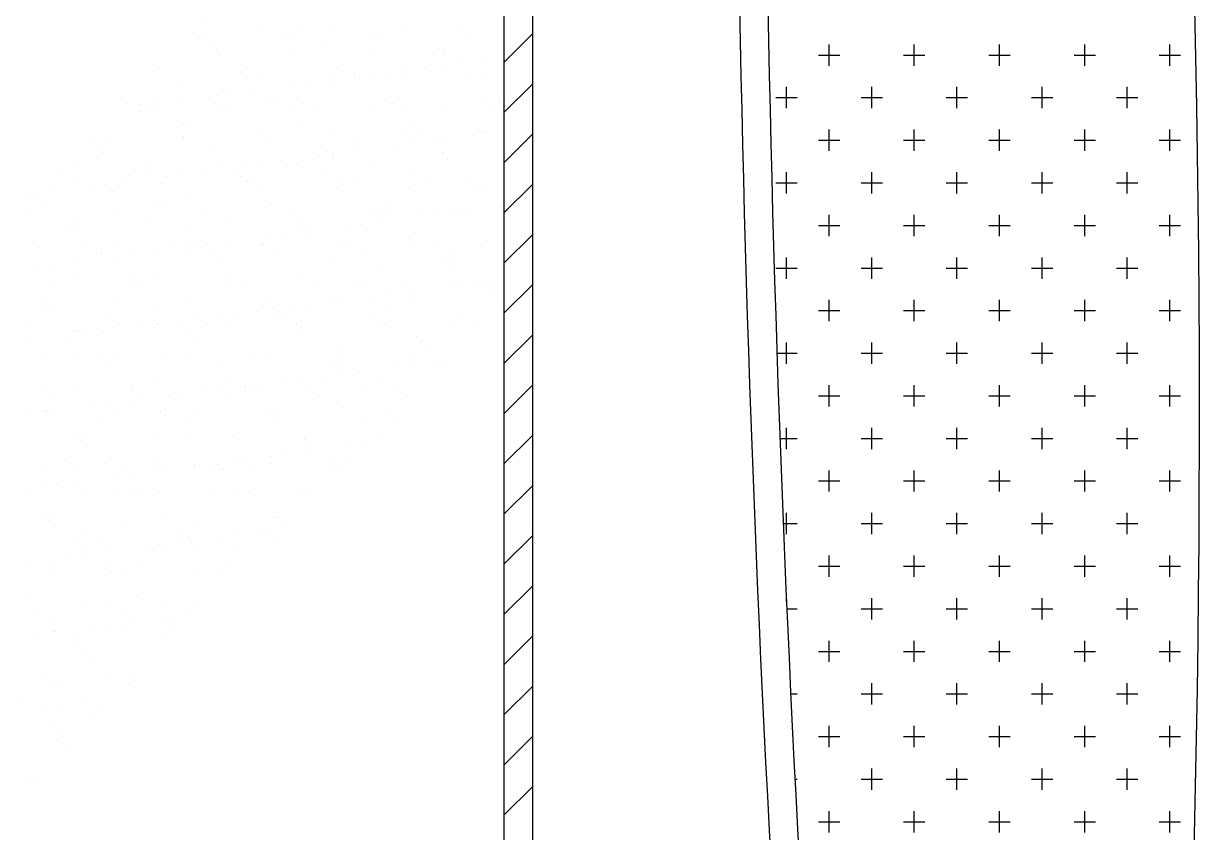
# Model space of a CAD drawing. Header units: inches. Extents: x 11.8 to 54.3, y 10.8 to 35.6.
# Drawn here: x 27.7534 to 28.0329, y 26.8785 to 27.0708 of the extents above; entities that cross this region are included whole.
import ezdxf

# ---------------------------------------------------------------- set-up
doc = ezdxf.new("R2010")
doc.units = ezdxf.units.IN
doc.header["$MEASUREMENT"] = 0
doc.layers.add('02', color=2, linetype='Continuous')

msp = doc.modelspace()

# ---------------------------------------------------------------- linework, layer by layer
at = {"layer": '02'}
for p, q in [((27.87431, 27.21384), (27.87431, 26.64279)), ((27.86756, 27.20979), (27.86756, 26.64684)), ((27.79355, 27.0687), (27.79355, 27.0687)), ((27.79655, 27.07071), (27.79655, 27.07071)), ((27.80874, 27.0704), (27.80874, 27.0704)), ((27.81457, 27.06874), (27.81457, 27.06874)), ((27.81944, 27.07053), (27.81944, 27.07053)), ((27.8264, 27.07063), (27.8264, 27.07063)), ((27.83559, 27.06878), (27.83559, 27.06878)), ((27.84367, 27.07054), (27.84367, 27.07054)), ((27.85661, 27.06881), (27.85661, 27.06881)), ((27.7964, 27.06689), (27.7964, 27.06689)), ((27.81742, 27.06692), (27.81742, 27.06692)), ((27.83844, 27.06696), (27.83844, 27.06696)), ((27.85946, 27.067), (27.85946, 27.067)), ((27.86756, 27.06157), (27.87431, 27.06832)), ((27.7979, 27.06575), (27.7979, 27.06575)), ((27.79914, 27.06461), (27.79914, 27.06461)), ((27.80003, 27.06372), (27.80003, 27.06372)), ((27.8173, 27.06364), (27.8173, 27.06364)), ((27.82531, 27.06515), (27.82531, 27.06515)), ((27.83553, 27.0643), (27.83553, 27.0643)), ((27.85232, 27.06492), (27.85232, 27.06492)), ((27.8532, 27.06452), (27.8532, 27.06452)), ((27.85356, 27.06378), (27.85356, 27.06378)), ((27.94232, 27.0633), (27.94738, 27.0633)), ((27.94485, 27.06077), (27.94485, 27.06583)), ((27.96257, 27.0633), (27.96763, 27.0633)), ((27.9651, 27.06077), (27.9651, 27.06583)), ((27.98282, 27.0633), (27.98788, 27.0633)), ((27.98535, 27.06077), (27.98535, 27.06583)), ((28.00307, 27.0633), (28.00813, 27.0633)), ((28.0056, 27.06077), (28.0056, 27.06583)), ((28.02332, 27.0633), (28.02838, 27.0633)), ((28.02585, 27.06077), (28.02585, 27.06583)), ((27.78562, 27.06032), (27.78562, 27.06032)), ((27.80664, 27.06036), (27.80664, 27.06036)), ((27.82766, 27.0604), (27.82766, 27.0604)), ((27.84868, 27.06043), (27.84868, 27.06043)), ((27.85376, 27.06076), (27.85376, 27.06076)), ((27.85728, 27.06123), (27.85728, 27.06123)), ((27.86277, 27.06195), (27.86277, 27.06195)), ((27.80502, 27.05923), (27.80502, 27.05923)), ((27.82683, 27.05762), (27.82683, 27.05762)), ((27.83203, 27.05899), (27.83203, 27.05899)), ((27.83327, 27.05785), (27.83327, 27.05785)), ((27.83559, 27.05837), (27.83559, 27.05837)), ((27.83911, 27.05884), (27.83911, 27.05884)), ((27.8441, 27.05754), (27.8441, 27.05754)), ((27.8446, 27.05956), (27.8446, 27.05956)), ((27.85943, 27.0584), (27.85943, 27.0584)), ((27.86233, 27.05819), (27.86233, 27.05819)), ((27.79093, 27.05674), (27.79093, 27.05674)), ((27.80826, 27.05477), (27.80826, 27.05477)), ((27.80916, 27.05739), (27.80916, 27.05739)), ((27.81743, 27.05598), (27.81743, 27.05598)), ((27.82094, 27.05644), (27.82094, 27.05644)), ((27.82643, 27.05717), (27.82643, 27.05717)), ((27.86756, 27.04964), (27.87431, 27.05639)), ((27.93473, 27.05064), (27.93473, 27.05571)), ((27.95498, 27.05064), (27.95498, 27.05571)), ((27.97523, 27.05064), (27.97523, 27.05571)), ((27.99548, 27.05064), (27.99548, 27.05571)), ((28.01573, 27.05064), (28.01573, 27.05571)), ((27.78473, 27.0533), (27.78473, 27.0533)), ((27.79009, 27.05238), (27.79009, 27.05238)), ((27.79926, 27.05359), (27.79926, 27.05359)), ((27.80277, 27.05405), (27.80277, 27.05405)), ((27.81174, 27.05307), (27.81174, 27.05307)), ((27.81298, 27.05193), (27.81298, 27.05193)), ((27.83914, 27.05247), (27.83914, 27.05247)), ((27.84104, 27.05187), (27.84104, 27.05187)), ((27.86206, 27.05191), (27.86206, 27.05191)), ((27.86615, 27.05224), (27.86615, 27.05224)), ((27.9322, 27.05318), (27.93726, 27.05318)), ((27.95245, 27.05318), (27.95751, 27.05318)), ((27.9727, 27.05318), (27.97776, 27.05318)), ((27.99295, 27.05318), (27.99801, 27.05318)), ((28.0132, 27.05318), (28.01826, 27.05318)), ((27.77798, 27.05176), (27.77798, 27.05176)), ((27.78083, 27.04995), (27.78083, 27.04995)), ((27.78109, 27.0512), (27.78109, 27.0512)), ((27.78279, 27.05049), (27.78279, 27.05049)), ((27.7846, 27.05166), (27.7846, 27.05166)), ((27.799, 27.0518), (27.799, 27.0518)), ((27.80046, 27.05072), (27.80046, 27.05072)), ((27.80185, 27.04998), (27.80185, 27.04998)), ((27.81773, 27.05063), (27.81773, 27.05063)), ((27.82002, 27.05184), (27.82002, 27.05184)), ((27.82287, 27.05002), (27.82287, 27.05002)), ((27.83596, 27.05129), (27.83596, 27.05129)), ((27.84389, 27.05006), (27.84389, 27.05006)), ((27.85363, 27.05152), (27.85363, 27.05152)), ((27.86491, 27.0501), (27.86491, 27.0501)), ((27.8674, 27.0511), (27.8674, 27.0511)), ((27.79144, 27.04715), (27.79144, 27.04715)), ((27.81885, 27.04655), (27.81885, 27.04655)), ((27.84586, 27.04632), (27.84586, 27.04632)), ((27.77409, 27.04381), (27.77409, 27.04381)), ((27.79136, 27.04373), (27.79136, 27.04373)), ((27.79269, 27.04601), (27.79269, 27.04601)), ((27.80959, 27.04439), (27.80959, 27.04439)), ((27.82726, 27.04461), (27.82726, 27.04461)), ((27.83311, 27.04349), (27.83311, 27.04349)), ((27.84452, 27.04453), (27.84452, 27.04453)), ((27.84711, 27.04518), (27.84711, 27.04518)), ((27.85413, 27.04353), (27.85413, 27.04353)), ((27.85999, 27.04411), (27.85999, 27.04411)), ((27.86275, 27.04519), (27.86275, 27.04519)), ((27.8635, 27.04457), (27.8635, 27.04457)), ((27.86756, 27.03771), (27.87431, 27.04446)), ((27.94485, 27.04052), (27.94485, 27.04558)), ((27.9651, 27.04052), (27.9651, 27.04558)), ((27.98535, 27.04052), (27.98535, 27.04558)), ((28.0056, 27.04052), (28.0056, 27.04558)), ((28.02585, 27.04052), (28.02585, 27.04558)), ((27.77005, 27.04338), (27.77005, 27.04338)), ((27.77115, 27.04122), (27.77115, 27.04122)), ((27.79107, 27.04342), (27.79107, 27.04342)), ((27.81209, 27.04346), (27.81209, 27.04346)), ((27.84182, 27.04172), (27.84182, 27.04172)), ((27.84533, 27.04218), (27.84533, 27.04218)), ((27.85082, 27.0429), (27.85082, 27.0429)), ((27.94232, 27.04305), (27.94738, 27.04305)), ((27.96257, 27.04305), (27.96763, 27.04305)), ((27.98282, 27.04305), (27.98788, 27.04305)), ((28.00307, 27.04305), (28.00813, 27.04305)), ((28.02332, 27.04305), (28.02838, 27.04305)), ((27.7724, 27.04008), (27.7724, 27.04008)), ((27.79856, 27.04062), (27.79856, 27.04062)), ((27.81448, 27.03812), (27.81448, 27.03812)), ((27.82365, 27.03932), (27.82365, 27.03932)), ((27.82557, 27.04039), (27.82557, 27.04039)), ((27.82681, 27.03925), (27.82681, 27.03925)), ((27.82716, 27.03979), (27.82716, 27.03979)), ((27.83265, 27.04051), (27.83265, 27.04051)), ((27.83638, 27.03828), (27.83638, 27.03828)), ((27.85298, 27.0398), (27.85298, 27.0398)), ((27.85405, 27.03851), (27.85405, 27.03851)), ((27.76498, 27.03683), (27.76498, 27.03683)), ((27.78322, 27.03749), (27.78322, 27.03749)), ((27.79631, 27.03572), (27.79631, 27.03572)), ((27.80088, 27.03771), (27.80088, 27.03771)), ((27.80548, 27.03693), (27.80548, 27.03693)), ((27.80899, 27.03739), (27.80899, 27.03739)), ((27.81815, 27.03763), (27.81815, 27.03763)), ((27.93473, 27.03039), (27.93473, 27.03546)), ((27.95498, 27.03039), (27.95498, 27.03546)), ((27.97523, 27.03039), (27.97523, 27.03546)), ((27.99548, 27.03039), (27.99548, 27.03546)), ((28.01573, 27.03039), (28.01573, 27.03546)), ((27.76241, 27.03482), (27.76241, 27.03482)), ((27.76526, 27.03301), (27.76526, 27.03301)), ((27.77265, 27.03261), (27.77265, 27.03261)), ((27.77814, 27.03333), (27.77814, 27.03333)), ((27.77827, 27.0347), (27.77827, 27.0347)), ((27.78343, 27.03486), (27.78343, 27.03486)), ((27.78628, 27.03304), (27.78628, 27.03304)), ((27.78731, 27.03454), (27.78731, 27.03454)), ((27.79082, 27.035), (27.79082, 27.035)), ((27.80445, 27.03489), (27.80445, 27.03489)), ((27.80528, 27.03447), (27.80528, 27.03447)), ((27.80652, 27.03333), (27.80652, 27.03333)), ((27.8073, 27.03308), (27.8073, 27.03308)), ((27.82547, 27.03493), (27.82547, 27.03493)), ((27.82832, 27.03312), (27.82832, 27.03312)), ((27.83269, 27.03387), (27.83269, 27.03387)), ((27.84649, 27.03497), (27.84649, 27.03497)), ((27.84934, 27.03316), (27.84934, 27.03316)), ((27.8597, 27.03364), (27.8597, 27.03364)), ((27.86094, 27.0325), (27.86094, 27.0325)), ((27.86751, 27.03501), (27.86751, 27.03501)), ((27.86756, 27.02578), (27.87431, 27.03253)), ((27.9322, 27.03293), (27.93726, 27.03293)), ((27.95245, 27.03293), (27.95751, 27.03293)), ((27.9727, 27.03293), (27.97776, 27.03293)), ((27.99295, 27.03293), (27.99801, 27.03293)), ((28.0132, 27.03293), (28.01826, 27.03293)), ((27.75448, 27.03022), (27.75448, 27.03022)), ((27.75684, 27.03058), (27.75684, 27.03058)), ((27.75997, 27.03094), (27.75997, 27.03094)), ((27.76914, 27.03215), (27.76914, 27.03215)), ((27.77451, 27.03081), (27.77451, 27.03081)), ((27.79178, 27.03072), (27.79178, 27.03072)), ((27.81001, 27.03138), (27.81001, 27.03138)), ((27.82768, 27.03161), (27.82768, 27.03161)), ((27.84495, 27.03152), (27.84495, 27.03152)), ((27.86318, 27.03218), (27.86318, 27.03218)), ((27.75798, 27.02878), (27.75798, 27.02878)), ((27.78499, 27.02854), (27.78499, 27.02854)), ((27.78623, 27.0274), (27.78623, 27.0274)), ((27.8124, 27.02795), (27.8124, 27.02795)), ((27.83941, 27.02771), (27.83941, 27.02771)), ((27.86621, 27.02745), (27.86621, 27.02745)), ((27.86681, 27.02712), (27.86681, 27.02712)), ((27.75448, 27.02644), (27.75448, 27.02644)), ((27.7755, 27.02648), (27.7755, 27.02648)), ((27.78364, 27.02448), (27.78364, 27.02448)), ((27.79652, 27.02652), (27.79652, 27.02652)), ((27.80131, 27.0247), (27.80131, 27.0247)), ((27.81755, 27.02655), (27.81755, 27.02655)), ((27.81858, 27.02462), (27.81858, 27.02462)), ((27.83681, 27.02528), (27.83681, 27.02528)), ((27.83857, 27.02659), (27.83857, 27.02659)), ((27.84065, 27.02657), (27.84065, 27.02657)), ((27.84804, 27.02506), (27.84804, 27.02506)), ((27.85156, 27.02552), (27.85156, 27.02552)), ((27.85448, 27.0255), (27.85448, 27.0255)), ((27.85704, 27.02624), (27.85704, 27.02624)), ((27.85959, 27.02663), (27.85959, 27.02663)), ((27.94485, 27.02027), (27.94485, 27.02533)), ((27.9651, 27.02027), (27.9651, 27.02533)), ((27.98535, 27.02027), (27.98535, 27.02533)), ((28.0056, 27.02027), (28.0056, 27.02533)), ((28.02585, 27.02027), (28.02585, 27.02533)), ((27.7647, 27.02262), (27.7647, 27.02262)), ((27.76541, 27.02382), (27.76541, 27.02382)), ((27.76594, 27.02148), (27.76594, 27.02148)), ((27.7921, 27.02202), (27.7921, 27.02202)), ((27.81911, 27.02179), (27.81911, 27.02179)), ((27.8207, 27.02146), (27.8207, 27.02146)), ((27.82987, 27.02267), (27.82987, 27.02267)), ((27.83339, 27.02313), (27.83339, 27.02313)), ((27.83887, 27.02385), (27.83887, 27.02385)), ((27.84652, 27.02119), (27.84652, 27.02119)), ((27.94232, 27.0228), (27.94738, 27.0228)), ((27.96257, 27.0228), (27.96763, 27.0228)), ((27.98282, 27.0228), (27.98788, 27.0228)), ((28.00307, 27.0228), (28.00813, 27.0228)), ((28.02332, 27.0228), (28.02838, 27.0228)), ((27.79705, 27.01834), (27.79705, 27.01834)), ((27.80253, 27.01907), (27.80253, 27.01907)), ((27.81044, 27.01838), (27.81044, 27.01838)), ((27.8117, 27.02027), (27.8117, 27.02027)), ((27.81522, 27.02074), (27.81522, 27.02074)), ((27.82036, 27.02065), (27.82036, 27.02065)), ((27.82811, 27.0186), (27.82811, 27.0186)), ((27.84537, 27.01852), (27.84537, 27.01852)), ((27.8636, 27.01918), (27.8636, 27.01918)), ((27.86756, 27.01384), (27.87431, 27.02059)), ((27.75727, 27.01758), (27.75727, 27.01758)), ((27.76786, 27.01792), (27.76786, 27.01792)), ((27.77071, 27.0161), (27.77071, 27.0161)), ((27.77181, 27.0161), (27.77181, 27.0161)), ((27.77494, 27.0178), (27.77494, 27.0178)), ((27.77888, 27.01595), (27.77888, 27.01595)), ((27.78436, 27.01667), (27.78436, 27.01667)), ((27.78888, 27.01795), (27.78888, 27.01795)), ((27.79173, 27.01614), (27.79173, 27.01614)), ((27.79221, 27.01772), (27.79221, 27.01772)), ((27.79353, 27.01788), (27.79353, 27.01788)), ((27.79882, 27.01587), (27.79882, 27.01587)), ((27.8099, 27.01799), (27.8099, 27.01799)), ((27.81275, 27.01618), (27.81275, 27.01618)), ((27.83092, 27.01803), (27.83092, 27.01803)), ((27.83377, 27.01622), (27.83377, 27.01622)), ((27.85194, 27.01807), (27.85194, 27.01807)), ((27.85479, 27.01626), (27.85479, 27.01626)), ((27.75719, 27.0131), (27.75719, 27.0131)), ((27.76071, 27.01356), (27.76071, 27.01356)), ((27.7662, 27.01428), (27.7662, 27.01428)), ((27.77536, 27.01549), (27.77536, 27.01549)), ((27.80007, 27.01473), (27.80007, 27.01473)), ((27.82623, 27.01527), (27.82623, 27.01527)), ((27.85324, 27.01504), (27.85324, 27.01504)), ((27.85448, 27.0139), (27.85448, 27.0139)), ((27.93473, 27.01014), (27.93473, 27.01521)), ((27.95498, 27.01014), (27.95498, 27.01521)), ((27.97523, 27.01014), (27.97523, 27.01521)), ((27.99548, 27.01014), (27.99548, 27.01521)), ((28.01573, 27.01014), (28.01573, 27.01521)), ((27.76584, 27.01082), (27.76584, 27.01082)), ((27.77853, 27.00994), (27.77853, 27.00994)), ((27.78407, 27.01147), (27.78407, 27.01147)), ((27.80173, 27.0117), (27.80173, 27.0117)), ((27.819, 27.01162), (27.819, 27.01162)), ((27.83723, 27.01227), (27.83723, 27.01227)), ((27.8549, 27.0125), (27.8549, 27.0125)), ((27.9322, 27.01268), (27.93726, 27.01268)), ((27.95245, 27.01268), (27.95751, 27.01268)), ((27.9727, 27.01268), (27.97776, 27.01268)), ((27.99295, 27.01268), (27.99801, 27.01268)), ((28.0132, 27.01268), (28.01826, 27.01268)), ((27.75994, 27.00954), (27.75994, 27.00954)), ((27.77978, 27.0088), (27.77978, 27.0088)), ((27.78096, 27.00957), (27.78096, 27.00957)), ((27.80198, 27.00961), (27.80198, 27.00961)), ((27.80594, 27.00935), (27.80594, 27.00935)), ((27.823, 27.00965), (27.823, 27.00965)), ((27.83295, 27.00911), (27.83295, 27.00911)), ((27.83419, 27.00797), (27.83419, 27.00797)), ((27.84402, 27.00969), (27.84402, 27.00969)), ((27.8451, 27.00719), (27.8451, 27.00719)), ((27.85427, 27.0084), (27.85427, 27.0084)), ((27.85778, 27.00886), (27.85778, 27.00886)), ((27.86036, 27.00852), (27.86036, 27.00852)), ((27.86327, 27.00959), (27.86327, 27.00959)), ((27.86504, 27.00973), (27.86504, 27.00973)), ((27.86756, 27.00191), (27.87431, 27.00866)), ((27.7577, 27.00457), (27.7577, 27.00457)), ((27.77536, 27.0048), (27.77536, 27.0048)), ((27.79263, 27.00471), (27.79263, 27.00471)), ((27.81086, 27.00537), (27.81086, 27.00537)), ((27.82693, 27.0048), (27.82693, 27.0048)), ((27.82853, 27.00559), (27.82853, 27.00559)), ((27.8361, 27.00601), (27.8361, 27.00601)), ((27.83961, 27.00647), (27.83961, 27.00647)), ((27.8458, 27.00551), (27.8458, 27.00551)), ((27.86403, 27.00617), (27.86403, 27.00617)), ((27.94485, 27.00002), (27.94485, 27.00508)), ((27.9651, 27.00002), (27.9651, 27.00508)), ((27.98535, 27.00002), (27.98535, 27.00508)), ((28.0056, 27.00002), (28.0056, 27.00508)), ((28.02585, 27.00002), (28.02585, 27.00508)), ((27.75824, 27.00402), (27.75824, 27.00402)), ((27.75948, 27.00288), (27.75948, 27.00288)), ((27.78565, 27.00342), (27.78565, 27.00342)), ((27.80327, 27.00169), (27.80327, 27.00169)), ((27.80876, 27.00241), (27.80876, 27.00241)), ((27.81266, 27.00319), (27.81266, 27.00319)), ((27.8139, 27.00205), (27.8139, 27.00205)), ((27.81793, 27.00362), (27.81793, 27.00362)), ((27.82144, 27.00408), (27.82144, 27.00408)), ((27.84007, 27.00259), (27.84007, 27.00259)), ((27.86708, 27.00236), (27.86708, 27.00236)), ((27.94232, 27.00255), (27.94738, 27.00255)), ((27.96257, 27.00255), (27.96763, 27.00255)), ((27.98282, 27.00255), (27.98788, 27.00255)), ((28.00307, 27.00255), (28.00813, 27.00255)), ((28.02332, 27.00255), (28.02838, 27.00255)), ((27.75514, 26.99916), (27.75514, 26.99916)), ((27.77331, 27.00101), (27.77331, 27.00101)), ((27.77616, 26.9992), (27.77616, 26.9992)), ((27.78159, 26.99883), (27.78159, 26.99883)), ((27.7851, 26.99929), (27.7851, 26.99929)), ((27.79059, 27.00002), (27.79059, 27.00002)), ((27.79433, 27.00105), (27.79433, 27.00105)), ((27.79718, 26.99924), (27.79718, 26.99924)), ((27.79976, 27.00122), (27.79976, 27.00122)), ((27.81535, 27.00109), (27.81535, 27.00109)), ((27.8182, 26.99928), (27.8182, 26.99928)), ((27.83638, 27.00113), (27.83638, 27.00113)), ((27.83766, 26.99927), (27.83766, 26.99927)), ((27.83922, 26.99931), (27.83922, 26.99931)), ((27.85533, 26.99949), (27.85533, 26.99949)), ((27.8574, 27.00117), (27.8574, 27.00117)), ((27.86024, 26.99935), (27.86024, 26.99935)), ((27.76342, 26.99644), (27.76342, 26.99644)), ((27.76536, 26.9975), (27.76536, 26.9975)), ((27.76626, 26.99781), (27.76626, 26.99781)), ((27.76693, 26.9969), (27.76693, 26.9969)), ((27.77242, 26.99762), (27.77242, 26.99762)), ((27.78449, 26.99847), (27.78449, 26.99847)), ((27.79237, 26.99726), (27.79237, 26.99726)), ((27.79361, 26.99612), (27.79361, 26.99612)), ((27.80216, 26.99869), (27.80216, 26.99869)), ((27.81943, 26.99861), (27.81943, 26.99861)), ((27.81977, 26.99667), (27.81977, 26.99667)), ((27.84678, 26.99644), (27.84678, 26.99644)), ((27.86756, 26.98998), (27.87431, 26.99673)), ((27.75425, 26.99523), (27.75425, 26.99523)), ((27.84803, 26.9953), (27.84803, 26.9953)), ((27.93473, 26.98989), (27.93473, 26.99496)), ((27.95498, 26.98989), (27.95498, 26.99496)), ((27.97523, 26.98989), (27.97523, 26.99496)), ((27.99548, 26.98989), (27.99548, 26.99496)), ((28.01573, 26.98989), (28.01573, 26.99496)), ((27.75812, 26.99156), (27.75812, 26.99156)), ((27.76539, 26.99263), (27.76539, 26.99263)), ((27.77207, 26.99134), (27.77207, 26.99134)), ((27.77579, 26.99179), (27.77579, 26.99179)), ((27.78641, 26.99267), (27.78641, 26.99267)), ((27.79306, 26.99171), (27.79306, 26.99171)), ((27.79948, 26.99074), (27.79948, 26.99074)), ((27.80743, 26.99271), (27.80743, 26.99271)), ((27.81129, 26.99236), (27.81129, 26.99236)), ((27.82649, 26.99051), (27.82649, 26.99051)), ((27.82845, 26.99275), (27.82845, 26.99275)), ((27.82896, 26.99259), (27.82896, 26.99259)), ((27.84622, 26.99251), (27.84622, 26.99251)), ((27.84947, 26.99279), (27.84947, 26.99279)), ((27.85132, 26.99054), (27.85132, 26.99054)), ((27.93245, 26.99243), (27.93726, 26.99243)), ((27.95245, 26.99243), (27.95751, 26.99243)), ((27.9727, 26.99243), (27.97776, 26.99243)), ((27.99295, 26.99243), (27.99801, 26.99243)), ((28.0132, 26.99243), (28.01826, 26.99243)), ((27.77332, 26.9902), (27.77332, 26.9902)), ((27.82774, 26.98937), (27.82774, 26.98937)), ((27.83315, 26.98814), (27.83315, 26.98814)), ((27.84232, 26.98935), (27.84232, 26.98935)), ((27.84583, 26.98981), (27.84583, 26.98981)), ((27.8539, 26.98991), (27.8539, 26.98991)), ((27.76669, 26.9848), (27.76669, 26.9848)), ((27.77919, 26.98482), (27.77919, 26.98482)), ((27.78492, 26.98546), (27.78492, 26.98546)), ((27.80259, 26.98569), (27.80259, 26.98569)), ((27.80949, 26.98503), (27.80949, 26.98503)), ((27.81498, 26.98575), (27.81498, 26.98575)), ((27.81985, 26.9856), (27.81985, 26.9856)), ((27.82415, 26.98696), (27.82415, 26.98696)), ((27.82766, 26.98742), (27.82766, 26.98742)), ((27.83808, 26.98626), (27.83808, 26.98626)), ((27.86756, 26.97805), (27.87431, 26.9848)), ((27.94485, 26.97977), (27.94485, 26.98483)), ((27.9651, 26.97977), (27.9651, 26.98483)), ((27.98535, 26.97977), (27.98535, 26.98483)), ((28.0056, 26.97977), (28.0056, 26.98483)), ((28.02585, 26.97977), (28.02585, 26.98483)), ((27.75774, 26.98407), (27.75774, 26.98407)), ((27.76059, 26.98226), (27.76059, 26.98226)), ((27.77877, 26.98411), (27.77877, 26.98411)), ((27.78161, 26.9823), (27.78161, 26.9823)), ((27.78781, 26.98217), (27.78781, 26.98217)), ((27.79132, 26.98264), (27.79132, 26.98264)), ((27.79681, 26.98336), (27.79681, 26.98336)), ((27.79979, 26.98415), (27.79979, 26.98415)), ((27.80263, 26.98234), (27.80263, 26.98234)), ((27.80598, 26.98457), (27.80598, 26.98457)), ((27.8062, 26.98459), (27.8062, 26.98459)), ((27.80745, 26.98345), (27.80745, 26.98345)), ((27.82081, 26.98419), (27.82081, 26.98419)), ((27.82365, 26.98237), (27.82365, 26.98237)), ((27.83361, 26.98399), (27.83361, 26.98399)), ((27.84183, 26.98422), (27.84183, 26.98422)), ((27.84467, 26.98241), (27.84467, 26.98241)), ((27.94232, 26.9823), (27.94738, 26.9823)), ((27.96257, 26.9823), (27.96763, 26.9823)), ((27.98282, 26.9823), (27.98788, 26.9823)), ((28.00307, 26.9823), (28.00813, 26.9823)), ((28.02332, 26.9823), (28.02838, 26.9823)), ((27.76964, 26.97978), (27.76964, 26.97978)), ((27.77315, 26.98025), (27.77315, 26.98025)), ((27.77864, 26.98097), (27.77864, 26.98097)), ((27.81171, 26.97936), (27.81171, 26.97936)), ((27.82938, 26.97958), (27.82938, 26.97958)), ((27.75499, 26.97785), (27.75499, 26.97785)), ((27.75855, 26.97856), (27.75855, 26.97856)), ((27.7589, 26.97889), (27.7589, 26.97889)), ((27.76047, 26.97858), (27.76047, 26.97858)), ((27.77621, 26.97878), (27.77621, 26.97878)), ((27.78591, 26.97866), (27.78591, 26.97866)), ((27.78715, 26.97752), (27.78715, 26.97752)), ((27.79348, 26.9787), (27.79348, 26.9787)), ((27.81332, 26.97807), (27.81332, 26.97807)), ((27.84033, 26.97783), (27.84033, 26.97783)), ((27.84157, 26.97669), (27.84157, 26.97669)), ((27.77084, 26.97573), (27.77084, 26.97573)), ((27.79186, 26.97577), (27.79186, 26.97577)), ((27.81288, 26.97581), (27.81288, 26.97581)), ((27.8339, 26.97585), (27.8339, 26.97585)), ((27.93473, 26.96964), (27.93473, 26.97471)), ((27.95498, 26.96964), (27.95498, 26.97471)), ((27.97523, 26.96964), (27.97523, 26.97471)), ((27.99548, 26.96964), (27.99548, 26.97471)), ((28.01573, 26.96964), (28.01573, 26.97471)), ((27.76562, 26.97274), (27.76562, 26.97274)), ((27.76686, 26.9716), (27.76686, 26.9716)), ((27.76711, 26.9718), (27.76711, 26.9718)), ((27.78534, 26.97245), (27.78534, 26.97245)), ((27.79303, 26.97214), (27.79303, 26.97214)), ((27.80301, 26.97268), (27.80301, 26.97268)), ((27.82004, 26.97191), (27.82004, 26.97191)), ((27.82028, 26.9726), (27.82028, 26.9726)), ((27.83851, 26.97325), (27.83851, 26.97325)), ((27.86756, 26.96611), (27.87431, 26.97286)), ((27.93316, 26.97218), (27.93726, 26.97218)), ((27.95245, 26.97218), (27.95751, 26.97218)), ((27.9727, 26.97218), (27.97776, 26.97218)), ((27.99295, 26.97218), (27.99801, 26.97218)), ((28.0132, 26.97218), (28.01826, 26.97218)), ((27.81572, 26.96837), (27.81572, 26.96837)), ((27.8212, 26.96909), (27.8212, 26.96909)), ((27.82128, 26.97077), (27.82128, 26.97077)), ((27.83037, 26.9703), (27.83037, 26.9703)), ((27.83389, 26.97076), (27.83389, 26.97076)), ((27.75897, 26.96555), (27.75897, 26.96555)), ((27.7632, 26.96717), (27.7632, 26.96717)), ((27.76604, 26.96536), (27.76604, 26.96536)), ((27.77273, 26.96622), (27.77273, 26.96622)), ((27.77664, 26.96578), (27.77664, 26.96578)), ((27.78422, 26.96721), (27.78422, 26.96721)), ((27.78706, 26.96539), (27.78706, 26.96539)), ((27.79391, 26.96569), (27.79391, 26.96569)), ((27.79403, 26.96552), (27.79403, 26.96552)), ((27.79755, 26.96598), (27.79755, 26.96598)), ((27.79974, 26.96599), (27.79974, 26.96599)), ((27.80304, 26.9667), (27.80304, 26.9667)), ((27.80524, 26.96725), (27.80524, 26.96725)), ((27.80808, 26.96543), (27.80808, 26.96543)), ((27.81214, 26.96635), (27.81214, 26.96635)), ((27.8122, 26.96791), (27.8122, 26.96791)), ((27.82626, 26.96728), (27.82626, 26.96728)), ((27.82715, 26.96539), (27.82715, 26.96539)), ((27.8291, 26.96547), (27.8291, 26.96547)), ((27.82981, 26.96658), (27.82981, 26.96658)), ((27.77586, 26.96313), (27.77586, 26.96313)), ((27.77938, 26.96359), (27.77938, 26.96359)), ((27.78487, 26.96431), (27.78487, 26.96431)), ((27.80099, 26.96485), (27.80099, 26.96485)), ((27.94485, 26.95952), (27.94485, 26.96458)), ((27.9651, 26.95952), (27.9651, 26.96458)), ((27.98535, 26.95952), (27.98535, 26.96458)), ((28.0056, 26.95952), (28.0056, 26.96458)), ((28.02585, 26.95952), (28.02585, 26.96458)), ((27.7577, 26.96073), (27.7577, 26.96073)), ((27.76121, 26.9612), (27.76121, 26.9612)), ((27.7667, 26.96192), (27.7667, 26.96192)), ((27.77945, 26.96006), (27.77945, 26.96006)), ((27.80344, 26.95967), (27.80344, 26.95967)), ((27.86756, 26.95418), (27.87431, 26.96093)), ((27.94232, 26.96205), (27.94738, 26.96205)), ((27.96257, 26.96205), (27.96763, 26.96205)), ((27.98282, 26.96205), (27.98788, 26.96205)), ((28.00307, 26.96205), (28.00813, 26.96205)), ((28.02332, 26.96205), (28.02838, 26.96205)), ((27.75527, 26.95879), (27.75527, 26.95879)), ((27.76754, 26.95879), (27.76754, 26.95879)), ((27.77629, 26.95883), (27.77629, 26.95883)), ((27.7807, 26.95892), (27.7807, 26.95892)), ((27.78577, 26.95945), (27.78577, 26.95945)), ((27.79731, 26.95887), (27.79731, 26.95887)), ((27.80686, 26.95946), (27.80686, 26.95946)), ((27.81833, 26.9589), (27.81833, 26.9589)), ((27.8207, 26.95959), (27.8207, 26.95959)), ((27.75916, 26.95414), (27.75916, 26.95414)), ((27.93473, 26.94939), (27.93473, 26.95446)), ((27.95498, 26.94939), (27.95498, 26.95446)), ((27.97523, 26.94939), (27.97523, 26.95446)), ((27.99548, 26.94939), (27.99548, 26.95446)), ((28.01573, 26.94939), (28.01573, 26.95446)), ((27.7594, 26.95255), (27.7594, 26.95255)), ((27.76041, 26.953), (27.76041, 26.953)), ((27.77706, 26.95277), (27.77706, 26.95277)), ((27.78657, 26.95354), (27.78657, 26.95354)), ((27.79433, 26.95269), (27.79433, 26.95269)), ((27.81256, 26.95335), (27.81256, 26.95335)), ((27.81358, 26.95331), (27.81358, 26.95331)), ((27.81482, 26.95217), (27.81482, 26.95217)), ((27.93395, 26.95193), (27.93726, 26.95193)), ((27.95245, 26.95193), (27.95751, 26.95193)), ((27.9727, 26.95193), (27.97776, 26.95193)), ((27.99295, 26.95193), (27.99801, 26.95193)), ((28.0132, 26.95193), (28.01826, 26.95193)), ((27.76865, 26.95027), (27.76865, 26.95027)), ((27.77149, 26.94845), (27.77149, 26.94845)), ((27.78967, 26.9503), (27.78967, 26.9503)), ((27.79251, 26.94849), (27.79251, 26.94849)), ((27.80026, 26.94886), (27.80026, 26.94886)), ((27.80377, 26.94932), (27.80377, 26.94932)), ((27.80926, 26.95004), (27.80926, 26.95004)), ((27.81069, 26.95034), (27.81069, 26.95034)), ((27.81354, 26.94853), (27.81354, 26.94853)), ((27.86756, 26.94225), (27.87431, 26.949)), ((27.76628, 26.94762), (27.76628, 26.94762)), ((27.76796, 26.94579), (27.76796, 26.94579)), ((27.78209, 26.94647), (27.78209, 26.94647)), ((27.7856, 26.94693), (27.7856, 26.94693)), ((27.78619, 26.94644), (27.78619, 26.94644)), ((27.79109, 26.94765), (27.79109, 26.94765)), ((27.79329, 26.94738), (27.79329, 26.94738)), ((27.79453, 26.94624), (27.79453, 26.94624)), ((27.80386, 26.94667), (27.80386, 26.94667)), ((27.75475, 26.94287), (27.75475, 26.94287)), ((27.76392, 26.94408), (27.76392, 26.94408)), ((27.76743, 26.94454), (27.76743, 26.94454)), ((27.77292, 26.94526), (27.77292, 26.94526)), ((27.94485, 26.93927), (27.94485, 26.94433)), ((27.9651, 26.93927), (27.9651, 26.94433)), ((27.98535, 26.93927), (27.98535, 26.94433)), ((28.0056, 26.93927), (28.0056, 26.94433)), ((28.02585, 26.93927), (28.02585, 26.94433)), ((27.76072, 26.94189), (27.76072, 26.94189)), ((27.773, 26.94146), (27.773, 26.94146)), ((27.77424, 26.94032), (27.77424, 26.94032)), ((27.78174, 26.94193), (27.78174, 26.94193)), ((27.8004, 26.94086), (27.8004, 26.94086)), ((27.80276, 26.94196), (27.80276, 26.94196)), ((27.94232, 26.9418), (27.94738, 26.9418)), ((27.96257, 26.9418), (27.96763, 26.9418)), ((27.98282, 26.9418), (27.98788, 26.9418)), ((28.00307, 26.9418), (28.00813, 26.9418)), ((28.02332, 26.9418), (28.02838, 26.9418)), ((27.75982, 26.93954), (27.75982, 26.93954)), ((27.77749, 26.93977), (27.77749, 26.93977)), ((27.79476, 26.93968), (27.79476, 26.93968)), ((27.78011, 26.93494), (27.78011, 26.93494)), ((27.86756, 26.93032), (27.87431, 26.93707)), ((27.75395, 26.93439), (27.75395, 26.93439)), ((27.76839, 26.93278), (27.76839, 26.93278)), ((27.7741, 26.93336), (27.7741, 26.93336)), ((27.78662, 26.93344), (27.78662, 26.93344)), ((27.79512, 26.9334), (27.79512, 26.9334)), ((27.93473, 26.93339), (27.93473, 26.93421)), ((27.9348, 26.93168), (27.93726, 26.93168)), ((27.95245, 26.93168), (27.95751, 26.93168)), ((27.95498, 26.92914), (27.95498, 26.93421)), ((27.9727, 26.93168), (27.97776, 26.93168)), ((27.97523, 26.92914), (27.97523, 26.93421)), ((27.99295, 26.93168), (27.99801, 26.93168)), ((27.99548, 26.92914), (27.99548, 26.93421)), ((28.0132, 26.93168), (28.01826, 26.93168)), ((28.01573, 26.92914), (28.01573, 26.93421)), ((27.75593, 26.93151), (27.75593, 26.93151)), ((27.75982, 26.92901), (27.75982, 26.92901)), ((27.77695, 26.93155), (27.77695, 26.93155)), ((27.78831, 26.92981), (27.78831, 26.92981)), ((27.79183, 26.93027), (27.79183, 26.93027)), ((27.76025, 26.92653), (27.76025, 26.92653)), ((27.76097, 26.92621), (27.76097, 26.92621)), ((27.77014, 26.92742), (27.77014, 26.92742)), ((27.77366, 26.92788), (27.77366, 26.92788)), ((27.77792, 26.92676), (27.77792, 26.92676)), ((27.77914, 26.9286), (27.77914, 26.9286)), ((27.78683, 26.92878), (27.78683, 26.92878)), ((27.78808, 26.92764), (27.78808, 26.92764)), ((27.75549, 26.92549), (27.75549, 26.92549)), ((27.76617, 26.92498), (27.76617, 26.92498)), ((27.78719, 26.92502), (27.78719, 26.92502)), ((27.86756, 26.91838), (27.87431, 26.92513)), ((27.94485, 26.91902), (27.94485, 26.92408)), ((27.9651, 26.91902), (27.9651, 26.92408)), ((27.98535, 26.91902), (27.98535, 26.92408)), ((28.0056, 26.91902), (28.0056, 26.92408)), ((28.02585, 26.91902), (28.02585, 26.92408)), ((27.76654, 26.92286), (27.76654, 26.92286)), ((27.76778, 26.92172), (27.76778, 26.92172)), ((27.94232, 26.92155), (27.94738, 26.92155)), ((27.96257, 26.92155), (27.96763, 26.92155)), ((27.98282, 26.92155), (27.98788, 26.92155)), ((28.00307, 26.92155), (28.00813, 26.92155)), ((28.02332, 26.92155), (28.02838, 26.92155)), ((27.76881, 26.91977), (27.76881, 26.91977)), ((27.75853, 26.91642), (27.75853, 26.91642)), ((27.77366, 26.91634), (27.77366, 26.91634)), ((27.77955, 26.91646), (27.77955, 26.91646)), ((27.76067, 26.91353), (27.76067, 26.91353)), ((27.76138, 26.91461), (27.76138, 26.91461)), ((27.77834, 26.91375), (27.77834, 26.91375)), ((27.86756, 26.90645), (27.87431, 26.9132)), ((27.95498, 26.90889), (27.95498, 26.91396)), ((27.97523, 26.90889), (27.97523, 26.91396)), ((27.99548, 26.90889), (27.99548, 26.91396)), ((28.01573, 26.90889), (28.01573, 26.91396)), ((27.75337, 26.91041), (27.75337, 26.91041)), ((27.7672, 26.90955), (27.7672, 26.90955)), ((27.93573, 26.91143), (27.93726, 26.91143)), ((27.95245, 26.91143), (27.95751, 26.91143)), ((27.9727, 26.91143), (27.97776, 26.91143)), ((27.99295, 26.91143), (27.99801, 26.91143)), ((28.0132, 26.91143), (28.01826, 26.91143)), ((27.7582, 26.90837), (27.7582, 26.90837)), ((27.76171, 26.90883), (27.76171, 26.90883)), ((27.76924, 26.90677), (27.76924, 26.90677)), ((27.77162, 26.90808), (27.77162, 26.90808)), ((27.76008, 26.90426), (27.76008, 26.90426)), ((27.94485, 26.89877), (27.94485, 26.90383)), ((27.9651, 26.89877), (27.9651, 26.90383)), ((27.98535, 26.89877), (27.98535, 26.90383)), ((28.0056, 26.89877), (28.0056, 26.90383)), ((28.02585, 26.89877), (28.02585, 26.90383)), ((27.76133, 26.90312), (27.76133, 26.90312)), ((27.86756, 26.89452), (27.87431, 26.90127)), ((27.94232, 26.9013), (27.94738, 26.9013)), ((27.96257, 26.9013), (27.96763, 26.9013)), ((27.98282, 26.9013), (27.98788, 26.9013)), ((28.00307, 26.9013), (28.00813, 26.9013)), ((28.02332, 26.9013), (28.02838, 26.9013)), ((27.7611, 26.90052), (27.7611, 26.90052)), ((27.76398, 26.89952), (27.76398, 26.89952)), ((27.95498, 26.88864), (27.95498, 26.89371)), ((27.97523, 26.88864), (27.97523, 26.89371)), ((27.99548, 26.88864), (27.99548, 26.89371)), ((28.01573, 26.88864), (28.01573, 26.89371)), ((27.75525, 26.8905), (27.75525, 26.8905)), ((27.75605, 26.89114), (27.75605, 26.89114)), ((27.93673, 26.89118), (27.93726, 26.89118)), ((27.95245, 26.89118), (27.95751, 26.89118)), ((27.9727, 26.89118), (27.97776, 26.89118)), ((27.99295, 26.89118), (27.99801, 26.89118)), ((28.0132, 26.89118), (28.01826, 26.89118)), ((27.86756, 26.88259), (27.87431, 26.88934)), ((27.94485, 26.87852), (27.94485, 26.88358)), ((27.9651, 26.87852), (27.9651, 26.88358)), ((27.98535, 26.87852), (27.98535, 26.88358)), ((28.0056, 26.87852), (28.0056, 26.88358)), ((28.02585, 26.87852), (28.02585, 26.88358)), ((27.94232, 26.88105), (27.94738, 26.88105)), ((27.96257, 26.88105), (27.96763, 26.88105)), ((27.98282, 26.88105), (27.98788, 26.88105)), ((28.00307, 26.88105), (28.00813, 26.88105)), ((28.02332, 26.88105), (28.02838, 26.88105))]:
    msp.add_line(p, q, dxfattribs=at)
for centre, radius, start, end in [((33.61613, 27.18165), 5.69358, 179.10552, 184.3619), ((33.61613, 27.18165), 5.68683, 179.10446, 184.36235), ((23.79443, 26.97849), 4.23846, 353.95428, 3.95104)]:
    msp.add_arc(centre, radius, start, end, dxfattribs=at)

doc.saveas('drawing.dxf')
